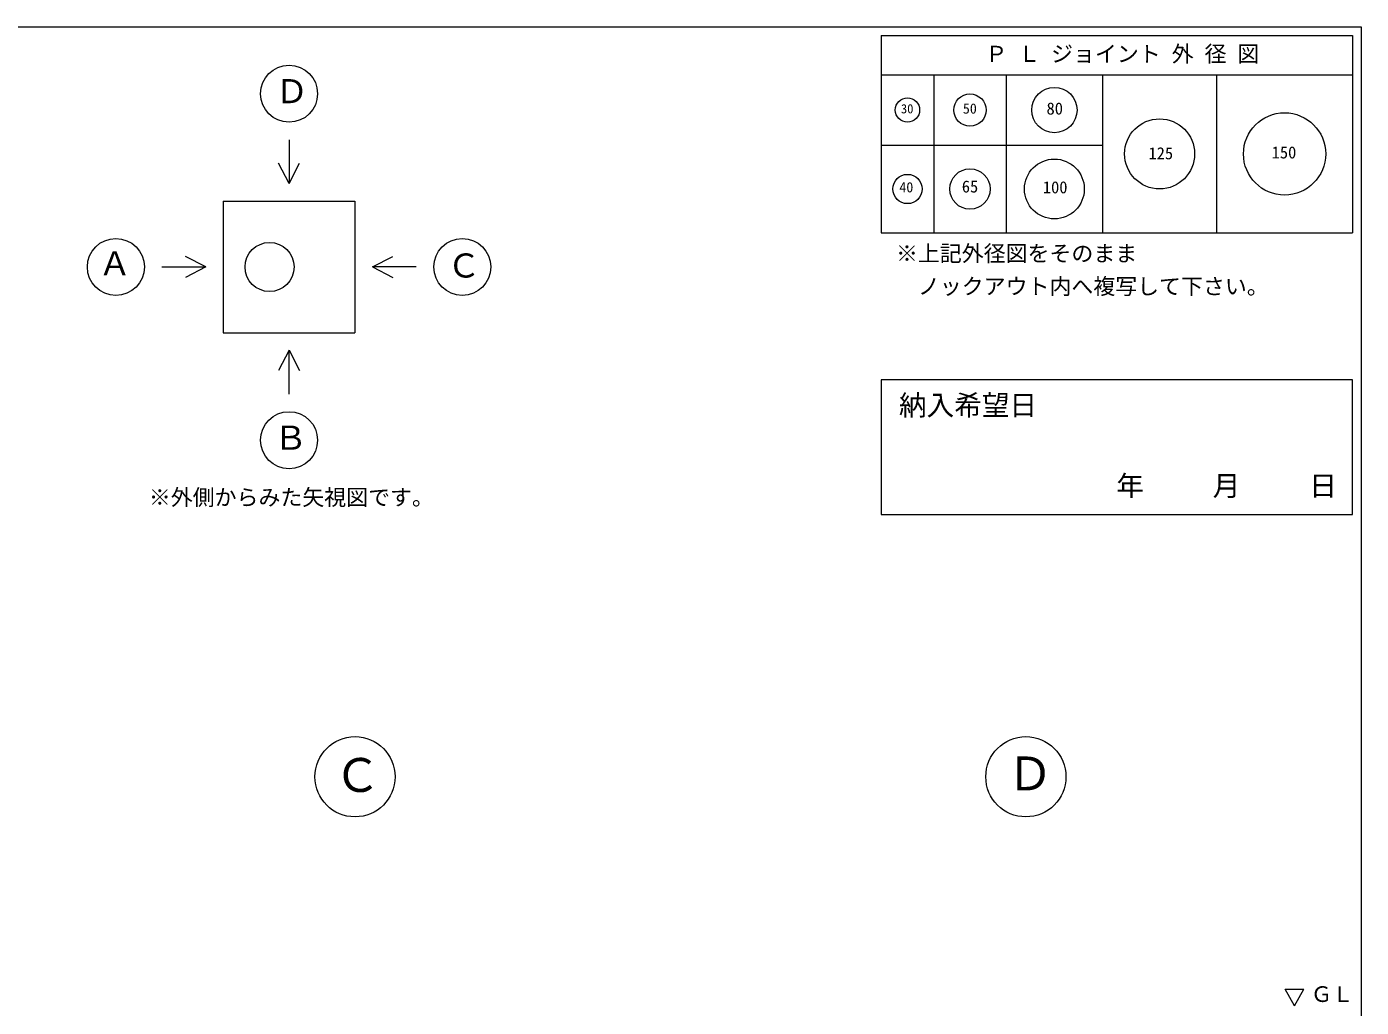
# Model space of a CAD drawing. Units: millimetres, scale not verified. Extents: x -6420 to 6420, y -3113 to 3113.
# Drawn here: x 2362 to 6420, y 133 to 3113 of the extents above; entities that cross this region are included whole.
import ezdxf
from ezdxf.enums import TextEntityAlignment as Align

# ---------------------------------------------------------------- set-up
doc = ezdxf.new("R2010")
doc.units = ezdxf.units.MM
doc.header["$LTSCALE"] = 20
for name, color, linetype, lineweight in [('0-2_waku', 7, 'Continuous', 18), ('0-3_gaikei', 7, 'Continuous', 18), ('0-5_sunpou', 7, 'Continuous', 5), ('0-D_文字１', 7, 'Continuous', 18)]:
    doc.layers.add(name, color=color, linetype=linetype, lineweight=lineweight)
doc.styles.add('ＭＳ ゴシック', font='')
doc.styles.get('ＭＳ ゴシック').set_extended_font_data('MS Gothic')

msp = doc.modelspace()

# ---------------------------------------------------------------- linework, layer by layer
at = {"layer": '0-2_waku'}
for p, q in [((4960, 3086.8), (4960, 2486.8)), ((4960, 3086.8), (6393.33, 3086.8)), ((4960, 3086.8), (6393.33, 3086.8)), ((4960, 3086.8), (6393.33, 3086.8)), ((4960, 3086.8), (4960, 2486.8)), ((4960, 3086.8), (6393.33, 3086.8)), ((4960, 3086.8), (6393.33, 3086.8)), ((4960, 3086.8), (6393.33, 3086.8)), ((6393.33, 3086.8), (6393.33, 2486.8)), ((6393.33, 3086.8), (6393.33, 2486.8)), ((6420, 3113.46), (6420, -2586.54)), ((6420, 3113.46), (6420, -2586.54)), ((4960, 2966.8), (6393.33, 2966.8)), ((5120, 2966.8), (5120, 2486.8)), ((5340, 2966.8), (5340, 2486.8)), ((5633.33, 2966.8), (5633.33, 2486.8)), ((5980, 2966.8), (5980, 2486.8)), ((4960, 2753.46), (5633.33, 2753.46)), ((6420, 2757.21), (6420, -2586.54)), ((4960, 2486.8), (6393.33, 2486.8)), ((4960, 2486.8), (6393.33, 2486.8))]:
    msp.add_line(p, q, dxfattribs=at)
msp.add_lwpolyline([(-1740, 3113.46), (6420, 3113.46), (6420, -2586.54)], dxfattribs=at)
at = {"layer": '0-3_gaikei'}
for p, q in [((3159.48, 2769.76), (3159.48, 2636.42)), ((3159.48, 2636.42), (3127.31, 2698.26)), ((3159.48, 2636.42), (3191.65, 2698.26)), ((2959.48, 2583.09), (3359.48, 2583.09)), ((2959.48, 2583.09), (2959.48, 2183.09)), ((3359.48, 2583.09), (3359.48, 2183.09)), ((2906.15, 2383.09), (2844.31, 2415.26)), ((3412.81, 2383.09), (3474.65, 2415.26)), ((2772.81, 2383.09), (2906.15, 2383.09)), ((2906.15, 2383.09), (2844.31, 2350.92)), ((2959.48, 2183.09), (3359.48, 2183.09)), ((3159.48, 2129.76), (3127.31, 2067.92)), ((3159.48, 2129.76), (3191.65, 2067.92)), ((3159.48, 1996.42), (3159.48, 2129.76))]:
    msp.add_line(p, q, dxfattribs=at)
msp.add_lwpolyline([(3546.15, 2383.09), (3412.81, 2383.09), (3474.65, 2350.92)], dxfattribs=at)
for centre, radius in [((3159.48, 2909.76), 86.67), ((2632.81, 2383.09), 86.67), ((3100.16, 2383.09), 74.67), ((3686.15, 2383.09), 86.67), ((3159.48, 1856.42), 86.67), ((3360, 833.46), 121.88), ((5400, 833.46), 121.88)]:
    msp.add_circle(centre, radius, dxfattribs=at)
at = {"layer": '0-5_sunpou', "lineweight": 18}
msp.add_lwpolyline([(4960, 2039.74), (4960, 1630.8), (6393.33, 1630.8), (6393.33, 2039.74)], close=True, dxfattribs=at)
for centre, radius in [((5486.67, 2860.13), 69), ((5040, 2860.13), 37), ((5230, 2860.13), 49), ((6186.67, 2726.8), 125), ((5806.67, 2726.8), 106.5), ((5230, 2620.13), 61.5), ((5486.67, 2620.13), 91), ((5040, 2620.13), 44.5)]:
    msp.add_circle(centre, radius, dxfattribs=at)
at = {"layer": '0-D_文字１'}
for p, q in [((6188.3, 187.45), (6245.17, 187.45)), ((6216.74, 136.86), (6188.3, 187.45)), ((6216.74, 136.86), (6245.17, 187.45))]:
    msp.add_line(p, q, dxfattribs=at)

# ---------------------------------------------------------------- texts
at = {"layer": '0-5_sunpou', "style": 'ＭＳ ゴシック'}
for s, height, p in [('80', 36.66, (5462.85, 2835.45)), ('30', 28.04, (5019.95, 2841.6)), ('50', 31.16, (5208.41, 2839.79)), ('125', 36.66, (5772.95, 2699.38)), ('150', 36.66, (6147.48, 2702.03)), ('40', 31.16, (5015.28, 2600.54)), ('65', 36.66, (5205.22, 2598.41)), ('100', 36.66, (5451.72, 2595.95)), ('納入希望日', 61.58, (5014.07, 1913.67))]:
    msp.add_text(s, height=height, dxfattribs=at).set_placement(p, align=Align.BOTTOM_LEFT)
at = {"layer": '0-D_文字１', "style": 'ＭＳ ゴシック'}
for s, height, p in [('Ｐ Ｌ ジョイント 外 径 図', 48.88, (5276.83, 2991.89)), ('Ｄ', 73.31, (3117.81, 2858.81)), ('※上記外径図をそのまま', 48.88, (5005.06, 2385.2)), ('Ａ', 73.31, (2579.55, 2335.45)), ('Ｃ', 73.31, (3640.82, 2328.84)), ('\u3000ノックアウト内へ複写して下さい。', 48.88, (5005.06, 2285.2)), ('Ｂ', 73.31, (3114.15, 1805.48)), ('\u3000\u3000\u3000年     月     日', 61.58, (5422.77, 1668.69)), ('※外側からみた矢視図です。', 48.88, (2733.09, 1643.93)), ('Ｄ', 103.1, (5342.24, 760.98)), ('Ｃ', 103.1, (3296.45, 756.34)), ('ＧＬ', 47.65, (6266.44, 134.63))]:
    msp.add_text(s, height=height, dxfattribs=at).set_placement(p, align=Align.BOTTOM_LEFT)

doc.saveas('drawing.dxf')
